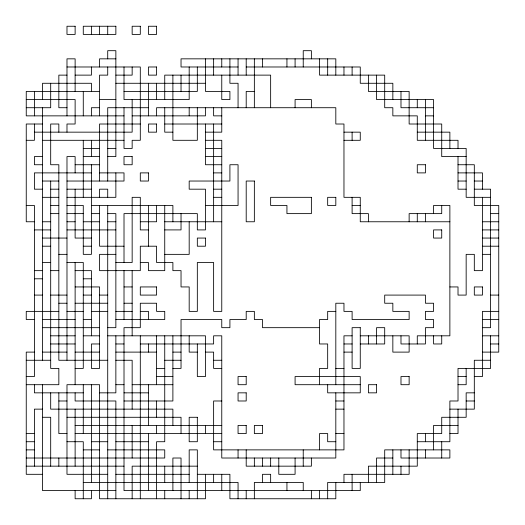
<?xml version="1.0" encoding="UTF-8"?>
<svg xmlns="http://www.w3.org/2000/svg" width="525" height="525" viewBox="0 0 525 525"><rect width="100%" height="100%" fill="white"/><g stroke="black" fill="none" stroke-linecap="round" stroke-linejoin="round"><path stroke-width="0.79" d="M115.861 58.839L99.566 58.839L99.566 66.983M66.983 66.983L140.3 66.983L140.3 140.3L132.156 140.3L132.156 148.45L124.012 148.45L124.012 107.717M238.061 66.983L181.033 66.983L181.033 58.839L335.816 58.839L335.816 75.127M246.205 66.983L360.262 66.983L360.262 83.278L392.844 83.278L392.844 99.566M66.983 75.127L58.839 75.127L58.839 107.717L66.983 107.717M75.127 75.127L91.422 75.127L91.422 66.983M115.861 75.127L132.156 75.127L132.156 66.983M115.861 83.278L205.472 83.278M99.566 91.422L26.25 91.422L26.25 115.861L124.012 115.861M124.012 91.422L197.328 91.422L197.328 66.983M254.356 91.422L246.205 91.422L246.205 107.717M26.25 99.566L75.127 99.566L75.127 124.012L66.983 124.012L66.983 132.156M99.566 99.566L115.861 99.566M26.25 107.717L50.689 107.717L50.689 83.278M99.566 107.717L91.422 107.717L91.422 115.861M148.45 107.717L107.717 107.717L107.717 181.033M433.578 107.717L400.988 107.717L400.988 91.422M132.156 115.861L205.472 115.861L205.472 107.717M221.767 115.861L213.623 115.861L213.623 107.717M425.434 115.861L433.578 115.861M42.545 124.012L26.25 124.012L26.25 221.767L34.394 221.767M140.3 124.012L99.566 124.012L99.566 181.033M164.738 124.012L221.767 124.012M34.394 132.156L132.156 132.156L132.156 99.566M172.889 132.156L164.738 132.156L164.738 107.717M205.472 132.156L221.767 132.156L221.767 107.717M343.967 132.156L360.262 132.156L360.262 140.3L343.967 140.3M417.283 132.156L449.873 132.156L449.873 148.45M26.25 140.3L34.394 140.3L34.394 124.012M42.545 140.3L124.012 140.3M205.472 140.3L221.767 140.3L221.767 311.377L213.623 311.377L213.623 262.5L197.328 262.5L197.328 311.377L189.184 311.377L189.184 286.939L181.033 286.939L181.033 270.644L172.889 270.644L172.889 262.5L156.594 262.5L156.594 246.205L140.3 246.205L140.3 270.644L99.566 270.644L99.566 254.356L115.861 254.356M83.278 148.45L99.566 148.45M107.717 148.45L115.861 148.45M205.472 148.45L221.767 148.45M42.545 156.594L34.394 156.594L34.394 164.738L42.545 164.738M83.278 156.594L99.566 156.594M107.717 156.594L115.861 156.594L115.861 50.689L107.717 50.689L107.717 58.839M205.472 156.594L221.767 156.594M466.161 156.594L441.722 156.594L441.722 124.012L409.139 124.012L409.139 91.422L368.406 91.422L368.406 75.127M75.127 164.738L99.566 164.738M221.767 164.738L205.472 164.738L205.472 124.012M458.017 164.738L474.311 164.738L474.311 205.472L498.75 205.472L498.75 352.111L482.455 352.111M91.422 172.889L34.394 172.889L34.394 189.184L42.545 189.184M99.566 172.889L124.012 172.889L124.012 181.033L66.983 181.033M213.623 172.889L221.767 172.889M458.017 172.889L482.455 172.889L482.455 189.184M42.545 181.033L58.839 181.033M458.017 181.033L466.161 181.033M474.311 181.033L482.455 181.033M50.689 189.184L58.839 189.184M66.983 189.184L91.422 189.184M213.623 189.184L221.767 189.184M466.161 189.184L458.017 189.184L458.017 156.594M474.311 189.184L490.606 189.184L490.606 327.672L482.455 327.672M42.545 197.328L58.839 197.328M66.983 197.328L115.861 197.328L115.861 172.889M213.623 197.328L221.767 197.328M490.606 197.328L466.161 197.328L466.161 148.45L433.578 148.45L433.578 99.566L376.55 99.566L376.55 75.127M26.25 205.472L34.394 205.472L34.394 376.55L26.25 376.55M50.689 205.472L58.839 205.472M66.983 205.472L83.278 205.472L83.278 254.356L91.422 254.356L91.422 164.738M91.422 205.472L172.889 205.472L172.889 221.767M205.472 205.472L238.061 205.472L238.061 164.738L229.911 164.738L229.911 181.033L189.184 181.033L189.184 189.184L205.472 189.184L205.472 229.911L197.328 229.911L197.328 213.623L124.012 213.623L124.012 262.5M352.111 205.472L360.262 205.472M50.689 213.623L58.839 213.623M66.983 213.623L83.278 213.623M91.422 213.623L99.566 213.623M107.717 213.623L115.861 213.623L115.861 327.672L107.717 327.672M490.606 213.623L498.75 213.623M42.545 221.767L50.689 221.767M66.983 221.767L75.127 221.767M83.278 221.767L99.566 221.767M107.717 221.767L115.861 221.767M140.3 221.767L156.594 221.767L156.594 205.472M164.738 221.767L221.767 221.767M449.873 221.767L360.262 221.767L360.262 197.328L343.967 197.328L343.967 124.012L335.816 124.012L335.816 107.717L156.594 107.717L156.594 115.861M482.455 221.767L498.75 221.767M34.394 229.911L50.689 229.911M66.983 229.911L115.861 229.911M148.45 229.911L140.3 229.911L140.3 197.328L132.156 197.328L132.156 262.5L115.861 262.5M164.738 229.911L181.033 229.911L181.033 213.623M482.455 229.911L498.75 229.911M42.545 238.061L66.983 238.061M91.422 238.061L75.127 238.061L75.127 189.184M482.455 238.061L498.75 238.061M42.545 246.205L50.689 246.205M83.278 246.205L91.422 246.205M124.012 246.205L99.566 246.205L99.566 205.472M482.455 246.205L498.75 246.205M58.839 254.356L66.983 254.356M164.738 254.356L189.184 254.356L189.184 221.767M482.455 254.356L490.606 254.356M42.545 262.5L50.689 262.5M66.983 262.5L83.278 262.5L83.278 368.406L75.127 368.406M140.3 262.5L148.45 262.5L148.45 270.644L164.738 270.644L164.738 205.472M34.394 270.644L42.545 270.644M50.689 270.644L58.839 270.644M75.127 270.644L91.422 270.644L91.422 335.816M34.394 278.795L42.545 278.795M83.278 278.795L91.422 278.795M75.127 286.939L99.566 286.939L99.566 368.406L91.422 368.406L91.422 343.967L99.566 343.967M124.012 286.939L132.156 286.939M449.873 286.939L458.017 286.939L458.017 295.089L466.161 295.089L466.161 254.356L474.311 254.356L474.311 270.644L482.455 270.644L482.455 197.328M34.394 295.089L42.545 295.089M50.689 295.089L66.983 295.089M83.278 295.089L91.422 295.089M99.566 295.089L107.717 295.089M490.606 295.089L498.75 295.089M58.839 303.233L66.983 303.233M75.127 303.233L107.717 303.233M124.012 303.233L132.156 303.233M58.839 311.377L26.25 311.377L26.25 319.528L34.394 319.528M66.983 311.377L83.278 311.377M91.422 311.377L107.717 311.377M115.861 311.377L132.156 311.377M140.3 311.377L148.45 311.377L148.45 319.528M335.816 311.377L327.672 311.377L327.672 319.528L319.528 319.528L319.528 343.967L327.672 343.967L327.672 368.406L319.528 368.406L319.528 384.7M498.75 311.377L482.455 311.377L482.455 376.55L474.311 376.55M42.545 319.528L75.127 319.528M83.278 319.528L91.422 319.528M115.861 319.528L164.738 319.528L164.738 311.377L156.594 311.377L156.594 303.233L140.3 303.233L140.3 327.672L124.012 327.672L124.012 490.606L360.262 490.606L360.262 482.455M482.455 319.528L498.75 319.528M42.545 327.672L99.566 327.672M319.528 327.672L262.5 327.672L262.5 319.528L254.356 319.528L254.356 311.377L246.205 311.377L246.205 319.528L229.911 319.528L229.911 327.672L221.767 327.672L221.767 319.528L181.033 319.528L181.033 368.406L172.889 368.406M50.689 335.816L75.127 335.816M83.278 335.816L99.566 335.816M107.717 335.816L205.472 335.816L205.472 376.55L197.328 376.55L197.328 343.967M352.111 335.816L343.967 335.816L343.967 449.873L213.623 449.873L213.623 400.988L221.767 400.988M360.262 335.816L409.139 335.816L409.139 352.111L392.844 352.111L392.844 335.816M482.455 335.816L498.75 335.816M50.689 343.967L75.127 343.967M115.861 343.967L124.012 343.967M140.3 343.967L213.623 343.967L213.623 335.816L221.767 335.816L221.767 458.017L335.816 458.017L335.816 392.844M343.967 343.967L352.111 343.967M360.262 343.967L384.7 343.967L384.7 327.672L376.55 327.672L376.55 343.967M490.606 343.967L498.75 343.967M34.394 352.111L26.25 352.111L26.25 474.311L42.545 474.311M42.545 352.111L66.983 352.111M75.127 352.111L99.566 352.111M115.861 352.111L156.594 352.111M172.889 352.111L181.033 352.111M197.328 352.111L189.184 352.111L189.184 335.816M205.472 352.111L213.623 352.111L213.623 368.406L221.767 368.406M343.967 352.111L352.111 352.111M26.25 360.262L50.689 360.262M107.717 360.262L58.839 360.262L58.839 164.738L50.689 164.738L50.689 124.012L58.839 124.012L58.839 132.156M115.861 360.262L132.156 360.262L132.156 409.139M164.738 360.262L181.033 360.262M213.623 360.262L221.767 360.262M490.606 360.262L474.311 360.262L474.311 409.139L449.873 409.139M156.594 368.406L164.738 368.406M335.816 368.406L343.967 368.406M156.594 376.55L172.889 376.55M458.017 376.55L466.161 376.55M26.25 384.7L58.839 384.7L58.839 368.406L50.689 368.406L50.689 181.033M115.861 384.7L124.012 384.7M132.156 384.7L172.889 384.7M360.262 384.7L295.089 384.7L295.089 376.55L360.262 376.55L360.262 392.844L327.672 392.844L327.672 384.7M458.017 384.7L466.161 384.7L466.161 368.406M83.278 392.844L34.394 392.844L34.394 384.7M99.566 392.844L115.861 392.844L115.861 335.816M124.012 392.844L148.45 392.844M474.311 392.844L466.161 392.844L466.161 417.283L441.722 417.283L441.722 433.578L417.283 433.578L417.283 466.161L368.406 466.161L368.406 482.455M58.839 400.988L66.983 400.988M124.012 400.988L172.889 400.988L172.889 335.816M335.816 400.988L343.967 400.988M466.161 400.988L474.311 400.988M42.545 409.139L34.394 409.139L34.394 466.161M335.816 409.139L343.967 409.139M42.545 417.283L50.689 417.283L50.689 466.161M66.983 417.283L181.033 417.283L181.033 433.578M75.127 425.434L221.767 425.434M458.017 425.434L433.578 425.434L433.578 449.873M26.25 433.578L34.394 433.578M66.983 433.578L58.839 433.578L58.839 392.844M75.127 433.578L221.767 433.578M335.816 433.578L343.967 433.578M449.873 433.578L458.017 433.578L458.017 409.139M26.25 441.722L34.394 441.722M66.983 441.722L83.278 441.722L83.278 498.75M91.422 441.722L107.717 441.722M115.861 441.722L148.45 441.722M213.623 441.722L221.767 441.722M335.816 441.722L327.672 441.722L327.672 433.578L319.528 433.578L319.528 449.873M417.283 441.722L449.873 441.722L449.873 400.988L458.017 400.988L458.017 368.406L490.606 368.406L490.606 335.816M26.25 449.873L34.394 449.873M83.278 449.873L99.566 449.873M107.717 449.873L164.738 449.873L164.738 458.017L26.25 458.017M392.844 458.017L376.55 458.017L376.55 482.455M26.25 466.161L124.012 466.161M197.328 466.161L132.156 466.161L132.156 498.75M107.717 474.311L66.983 474.311L66.983 384.7L99.566 384.7L99.566 498.75L205.472 498.75L205.472 474.311M115.861 474.311L189.184 474.311M197.328 474.311L229.911 474.311L229.911 498.75L335.816 498.75L335.816 482.455M83.278 482.455L238.061 482.455L238.061 498.75M115.861 490.606L42.545 490.606L42.545 384.7M458.017 148.45L458.017 140.3L417.283 140.3L417.283 115.861L392.844 115.861L392.844 107.717L384.7 107.717L384.7 75.127L319.528 75.127L319.528 58.839M441.722 205.472L441.722 213.623L409.139 213.623L409.139 221.767M441.722 335.816L441.722 343.967L433.578 343.967L433.578 335.816M441.722 441.722L441.722 458.017M433.578 213.623L433.578 205.472L449.873 205.472L449.873 335.816L417.283 335.816L417.283 343.967M425.434 99.566L425.434 140.3M425.434 213.623L425.434 221.767M425.434 433.578L425.434 441.722M425.434 449.873L425.434 458.017M417.283 99.566L417.283 107.717M417.283 213.623L417.283 221.767M409.139 449.873L409.139 474.311L343.967 474.311L343.967 482.455M400.988 335.816L400.988 343.967L425.434 343.967L425.434 327.672L433.578 327.672L433.578 319.528L425.434 319.528L425.434 311.377L433.578 311.377L433.578 303.233L425.434 303.233L425.434 295.089L384.7 295.089L384.7 303.233L392.844 303.233L392.844 311.377L409.139 311.377L409.139 319.528L352.111 319.528L352.111 311.377L343.967 311.377L343.967 303.233L335.816 303.233L335.816 384.7M400.988 449.873L400.988 458.017L449.873 458.017L449.873 449.873L384.7 449.873L384.7 482.455L327.672 482.455L327.672 498.75M400.988 466.161L400.988 474.311M392.844 449.873L392.844 474.311M368.406 221.767L368.406 213.623L352.111 213.623L352.111 197.328M368.406 335.816L368.406 343.967M352.111 66.983L352.111 75.127M352.111 132.156L352.111 140.3M352.111 474.311L352.111 490.606M343.967 66.983L343.967 75.127M327.672 58.839L327.672 75.127M319.528 490.606L319.528 498.75M311.377 58.839L311.377 50.689L303.233 50.689L303.233 66.983M311.377 107.717L311.377 99.566L295.089 99.566L295.089 107.717M311.377 458.017L311.377 466.161L246.205 466.161L246.205 449.873M311.377 490.606L311.377 498.75M303.233 449.873L303.233 466.161M303.233 490.606L303.233 482.455L254.356 482.455L254.356 498.75M295.089 58.839L295.089 66.983M295.089 458.017L295.089 474.311L278.795 474.311L278.795 458.017M286.939 58.839L286.939 66.983M286.939 482.455L286.939 490.606M270.644 107.717L270.644 75.127L164.738 75.127L164.738 99.566M270.644 458.017L270.644 466.161M270.644 482.455L270.644 474.311L262.5 474.311L262.5 482.455M262.5 58.839L262.5 66.983M262.5 458.017L262.5 466.161M254.356 58.839L254.356 107.717M254.356 458.017L254.356 466.161M246.205 58.839L246.205 75.127M246.205 490.606L246.205 498.75M238.061 58.839L238.061 75.127M238.061 107.717L238.061 83.278L229.911 83.278L229.911 58.839M238.061 449.873L238.061 458.017M221.767 58.839L221.767 66.983M221.767 75.127L221.767 99.566L229.911 99.566L229.911 91.422L205.472 91.422L205.472 58.839M221.767 474.311L221.767 490.606M213.623 58.839L213.623 75.127M213.623 124.012L213.623 221.767M213.623 474.311L213.623 482.455M205.472 425.434L205.472 433.578M197.328 107.717L197.328 140.3L172.889 140.3L172.889 75.127M197.328 498.75L197.328 449.873L189.184 449.873L189.184 482.455M189.184 66.983L189.184 99.566L124.012 99.566L124.012 66.983M189.184 107.717L189.184 115.861M189.184 490.606L189.184 498.75M181.033 75.127L181.033 91.422M181.033 498.75L181.033 458.017L172.889 458.017L172.889 490.606M172.889 425.434L172.889 409.139L50.689 409.139L50.689 392.844M164.738 335.816L164.738 441.722L156.594 441.722L156.594 498.75M164.738 466.161L164.738 482.455M164.738 490.606L164.738 498.75M156.594 83.278L156.594 99.566M156.594 335.816L156.594 384.7M156.594 400.988L156.594 417.283M156.594 425.434L156.594 433.578M148.45 83.278L148.45 115.861M148.45 205.472L148.45 246.205M148.45 343.967L148.45 352.111M148.45 384.7L148.45 425.434M148.45 433.578L148.45 490.606M140.3 335.816L140.3 498.75M132.156 270.644L132.156 335.816M132.156 425.434L132.156 458.017M124.012 270.644L124.012 319.528M115.861 498.75L115.861 400.988L75.127 400.988L75.127 392.844M107.717 26.25L107.717 34.394M107.717 66.983L107.717 75.127L99.566 75.127L99.566 115.861M107.717 197.328L107.717 189.184L99.566 189.184L99.566 197.328M107.717 205.472L107.717 498.75M99.566 26.25L99.566 34.394M91.422 26.25L91.422 34.394M91.422 91.422L91.422 83.278L42.545 83.278L42.545 99.566M91.422 140.3L91.422 156.594M91.422 384.7L91.422 482.455M91.422 490.606L91.422 498.75L75.127 498.75L75.127 490.606M83.278 91.422L83.278 115.861M83.278 140.3L83.278 197.328M83.278 384.7L83.278 433.578M75.127 91.422L75.127 58.839L66.983 58.839L66.983 115.861M75.127 172.889L75.127 156.594L66.983 156.594L66.983 360.262M75.127 262.5L75.127 384.7M75.127 409.139L75.127 466.161M58.839 458.017L58.839 466.161M42.545 107.717L42.545 360.262M34.394 91.422L34.394 115.861M75.127 26.25L66.983 26.25L66.983 34.394L75.127 34.394L75.127 26.25M115.861 26.25L83.278 26.25L83.278 34.394L115.861 34.394L115.861 26.25M140.3 26.25L132.156 26.25L132.156 34.394L140.3 34.394L140.3 26.25M156.594 26.25L148.45 26.25L148.45 34.394L156.594 34.394L156.594 26.25M156.594 66.983L148.45 66.983L148.45 75.127L156.594 75.127L156.594 66.983M156.594 124.012L148.45 124.012L148.45 132.156L156.594 132.156L156.594 124.012M132.156 156.594L124.012 156.594L124.012 164.738L132.156 164.738L132.156 156.594M425.434 164.738L417.283 164.738L417.283 172.889L425.434 172.889L425.434 164.738M148.45 172.889L140.3 172.889L140.3 181.033L148.45 181.033L148.45 172.889M254.356 181.033L246.205 181.033L246.205 221.767L254.356 221.767L254.356 181.033M311.377 197.328L270.644 197.328L270.644 205.472L286.939 205.472L286.939 213.623L311.377 213.623L311.377 197.328M335.816 197.328L327.672 197.328L327.672 205.472L335.816 205.472L335.816 197.328M441.722 229.911L433.578 229.911L433.578 238.061L441.722 238.061L441.722 229.911M205.472 238.061L197.328 238.061L197.328 246.205L205.472 246.205L205.472 238.061M156.594 286.939L140.3 286.939L140.3 295.089L156.594 295.089L156.594 286.939M482.455 286.939L474.311 286.939L474.311 295.089L482.455 295.089L482.455 286.939M360.262 327.672L352.111 327.672L352.111 368.406L360.262 368.406L360.262 327.672M246.205 376.55L238.061 376.55L238.061 384.7L246.205 384.7L246.205 376.55M409.139 376.55L400.988 376.55L400.988 384.7L409.139 384.7L409.139 376.55M376.55 384.7L368.406 384.7L368.406 392.844L376.55 392.844L376.55 384.7M246.205 392.844L238.061 392.844L238.061 400.988L246.205 400.988L246.205 392.844M197.328 417.283L189.184 417.283L189.184 441.722L197.328 441.722L197.328 417.283M246.205 425.434L238.061 425.434L238.061 433.578L246.205 433.578L246.205 425.434M262.5 425.434L254.356 425.434L254.356 433.578L262.5 433.578L262.5 425.434"/></g></svg>
